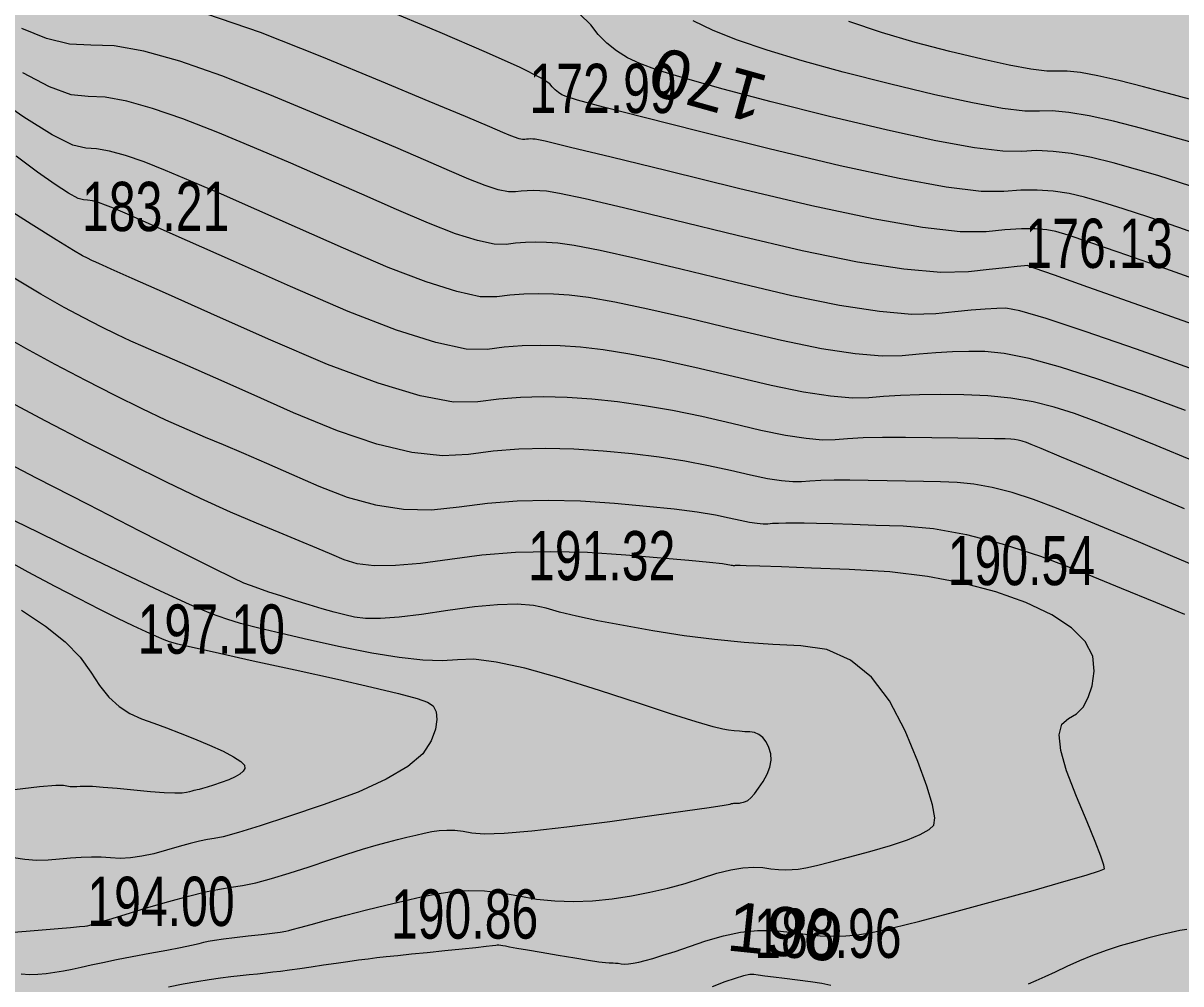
# Model space of a CAD drawing. Header units: metres. Extents: x 431006 to 434411, y 2469261 to 2473208.
# Drawn here: x 432283.6 to 432377.6, y 2470908.4 to 2470986.5 of the extents above; entities that cross this region are included whole.
import ezdxf
from ezdxf.enums import TextEntityAlignment as Align

# ---------------------------------------------------------------- set-up
doc = ezdxf.new("R2010")
doc.units = ezdxf.units.M
doc.header["$MEASUREMENT"] = 0
for name, color, linetype, lineweight in [('CAO DO', 8, 'Continuous', 18), ('MH_DongMuc', 8, 'Continuous', 18), ('MH_DongMuc_Con', 8, 'Continuous', 18), ('thuc vat-ks', 8, 'Continuous', 18)]:
    doc.layers.add(name, color=color, linetype=linetype, lineweight=lineweight)
doc.styles.get("Standard").update_dxf_attribs({"font": 'arial.ttf'})

msp = doc.modelspace()

# ---------------------------------------------------------------- hatches: boundary and pattern name
at = {"layer": 'thuc vat-ks'}
h = msp.add_hatch(dxfattribs=at)
h.set_pattern_fill('217B', color=9, scale=20, style=0, pattern_type=2)
h.set_pattern_definition([(0, (14.8, 7.6), (0, 20), [0, -20]), (0, (14.76, 7.848), (0, 20), [0, -20]), (0, (14.648, 8.07), (0, 20), [0, -20]), (0, (14.47, 8.248), (0, 20), [0, -20]), (0, (14.248, 8.36), (0, 20), [0, -20]), (0, (14, 8.4), (0, 20), [0, -20]), (0, (13.752, 8.36), (0, 20), [0, -20]), (0, (13.53, 8.248), (0, 20), [0, -20]), (0, (13.352, 8.07), (0, 20), [0, -20]), (0, (13.24, 7.848), (0, 20), [0, -20]), (0, (13.2, 7.6), (0, 20), [0, -20]), (0, (13.24, 7.352), (0, 20), [0, -20]), (0, (13.352, 7.13), (0, 20), [0, -20]), (0, (13.53, 6.952), (0, 20), [0, -20]), (0, (13.752, 6.84), (0, 20), [0, -20]), (0, (14, 6.8), (0, 20), [0, -20]), (0, (14.248, 6.84), (0, 20), [0, -20]), (0, (14.47, 6.952), (0, 20), [0, -20]), (0, (14.648, 7.13), (0, 20), [0, -20]), (0, (14.76, 7.352), (0, 20), [0, -20]), (0, (6.76, 15.352), (0, 20), [0, -20]), (0, (6.648, 15.13), (0, 20), [0, -20]), (0, (6.47, 14.952), (0, 20), [0, -20]), (0, (6.248, 14.84), (0, 20), [0, -20]), (0, (6, 14.8), (0, 20), [0, -20]), (0, (5.752, 14.84), (0, 20), [0, -20]), (0, (5.53, 14.952), (0, 20), [0, -20]), (0, (5.352, 15.13), (0, 20), [0, -20]), (0, (5.24, 15.352), (0, 20), [0, -20]), (0, (5.2, 15.6), (0, 20), [0, -20]), (0, (5.24, 15.848), (0, 20), [0, -20]), (0, (5.352, 16.07), (0, 20), [0, -20]), (0, (5.53, 16.248), (0, 20), [0, -20]), (0, (5.752, 16.36), (0, 20), [0, -20]), (0, (6, 16.4), (0, 20), [0, -20]), (0, (6.248, 16.36), (0, 20), [0, -20]), (0, (6.47, 16.248), (0, 20), [0, -20]), (0, (6.648, 16.07), (0, 20), [0, -20]), (0, (6.76, 15.848), (0, 20), [0, -20]), (0, (6.8, 15.6), (0, 20), [0, -20]), (0, (14, 4), (0, 20), [1.086, -18.914]), (0, (6, 12), (0, 20), [1.086, -18.914]), (90, (14, 4), (-20, 1e-15), [2.8, -17.2]), (90, (6, 12), (-20, 1e-15), [2.8, -17.2])])
edge = h.paths.add_edge_path()
edge.add_line((432575.457, 2470747.937), (432578.454, 2470760.209))
edge.add_line((432578.454, 2470760.209), (432590.329, 2470811.174))
edge.add_line((432590.329, 2470811.174), (432595.797, 2470826.052))
edge.add_line((432595.797, 2470826.052), (432582.638, 2470882.147))
edge.add_line((432582.638, 2470882.147), (432561.765, 2470924.616))
edge.add_line((432561.765, 2470924.616), (432540.583, 2470952.503))
edge.add_line((432540.583, 2470952.503), (432512.006, 2470982.444))
edge.add_line((432512.006, 2470982.444), (432503.661, 2470994.945))
edge.add_line((432503.661, 2470994.945), (432507.512, 2471000.395))
edge.add_line((432507.512, 2471000.395), (432535.434, 2470999.113))
edge.add_line((432535.434, 2470999.113), (432583.895, 2470965.456))
edge.add_line((432583.895, 2470965.456), (432610.211, 2470951.352))
edge.add_line((432610.211, 2470951.352), (432623.691, 2470947.826))
edge.add_line((432623.691, 2470947.826), (432634.282, 2470956.801))
edge.add_line((432634.282, 2470956.801), (432632.677, 2470968.341))
edge.add_line((432632.677, 2470968.341), (432599.942, 2470983.727))
edge.add_line((432599.942, 2470983.727), (432557.257, 2471004.241))
edge.add_line((432557.257, 2471004.241), (432524.495, 2471038.647))
edge.add_line((432524.495, 2471038.647), (432470.884, 2471087.745))
edge.add_line((432470.884, 2471087.745), (432456.121, 2471091.912))
edge.add_line((432456.121, 2471091.912), (432424.888, 2471086.787))
edge.add_line((432424.888, 2471086.787), (432396.646, 2471094.801))
edge.add_line((432396.646, 2471094.801), (432381.241, 2471097.365))
edge.add_line((432381.241, 2471097.365), (432364.873, 2471084.864))
edge.add_line((432364.873, 2471084.864), (432348.506, 2471068.517))
edge.add_line((432348.506, 2471068.517), (432326.04, 2471068.517))
edge.add_line((432326.04, 2471068.517), (432292.984, 2471081.338))
edge.add_line((432292.984, 2471081.338), (432248.921, 2471092.891))
edge.add_line((432248.921, 2471092.891), (432225.171, 2471096.097))
edge.add_line((432225.171, 2471096.097), (432214.581, 2471091.289))
edge.add_line((432214.581, 2471091.289), (432213.733, 2471062.473))
edge.add_line((432213.733, 2471062.473), (432205.657, 2470934.702))

# ---------------------------------------------------------------- linework, layer by layer
at = {"layer": 'MH_DongMuc', "color": 9, "lineweight": 0}
for points, elevation in [([(432379.23, 2470972.944), (432377.485, 2470973.518), (432375.713, 2470974.071), (432373.913, 2470974.602), (432372.087, 2470975.112), (432370.318, 2470975.549), (432368.692, 2470975.86), (432367.208, 2470976.045), (432365.867, 2470976.104), (432364.669, 2470976.037), (432363.142, 2470976.048), (432360.816, 2470976.338), (432357.69, 2470976.907), (432353.765, 2470977.756), (432349.04, 2470978.885), (432344.325, 2470980.071), (432340.427, 2470981.092), (432337.346, 2470981.949), (432335.083, 2470982.641), (432333.637, 2470983.168), (432332.649, 2470983.65), (432331.757, 2470984.205), (432330.962, 2470984.834), (432330.263, 2470985.538), (432329.661, 2470986.315), (432328.758, 2470987.215)], 170), ([(432377.964, 2470955.007), (432374.386, 2470956.315), (432370.854, 2470957.549), (432367.817, 2470958.513), (432365.274, 2470959.207), (432363.226, 2470959.631), (432361.673, 2470959.786), (432360.359, 2470959.787), (432359.032, 2470959.753), (432357.69, 2470959.684), (432356.335, 2470959.579), (432354.965, 2470959.439), (432353.319, 2470959.397), (432351.134, 2470959.589), (432348.411, 2470960.014), (432345.148, 2470960.672), (432341.347, 2470961.563), (432337.553, 2470962.481), (432334.312, 2470963.22), (432331.624, 2470963.78), (432329.489, 2470964.161), (432327.907, 2470964.364), (432326.627, 2470964.448), (432325.399, 2470964.476), (432324.223, 2470964.447), (432323.098, 2470964.361), (432322.025, 2470964.218), (432320.689, 2470964.24), (432318.777, 2470964.648), (432316.288, 2470965.441), (432313.223, 2470966.62), (432309.581, 2470968.185), (432305.859, 2470969.844), (432302.554, 2470971.304), (432299.664, 2470972.567), (432297.192, 2470973.631), (432295.135, 2470974.498), (432293.397, 2470975.183), (432291.881, 2470975.706), (432290.587, 2470976.065), (432289.514, 2470976.26), (432288.663, 2470976.292), (432287.609, 2470976.54), (432285.926, 2470977.384), (432283.614, 2470978.822), (432280.674, 2470980.856)], 180), ([(432295.377, 2470908.186), (432296.567, 2470908.421), (432297.667, 2470908.622), (432298.677, 2470908.788), (432299.597, 2470908.919), (432300.427, 2470909.015), (432301.191, 2470909.092), (432301.916, 2470909.168), (432302.6, 2470909.242), (432303.243, 2470909.315), (432303.846, 2470909.386), (432304.478, 2470909.465), (432305.206, 2470909.562), (432306.03, 2470909.677), (432306.952, 2470909.81), (432307.97, 2470909.961), (432308.996, 2470910.112), (432309.943, 2470910.246), (432310.81, 2470910.364), (432311.597, 2470910.466), (432312.304, 2470910.551), (432313.059, 2470910.636), (432313.988, 2470910.736), (432315.093, 2470910.851), (432316.372, 2470910.981), (432317.826, 2470911.127), (432319.224, 2470911.268), (432320.335, 2470911.382), (432321.16, 2470911.469), (432321.698, 2470911.53), (432321.949, 2470911.565), (432322.066, 2470911.579), (432322.203, 2470911.581), (432322.36, 2470911.569), (432322.536, 2470911.544), (432322.731, 2470911.506), (432323.067, 2470911.44), (432323.662, 2470911.332), (432324.518, 2470911.181), (432325.635, 2470910.988), (432327.011, 2470910.753), (432328.382, 2470910.523), (432329.481, 2470910.346), (432330.308, 2470910.223), (432330.863, 2470910.152), (432331.146, 2470910.134), (432331.303, 2470910.138), (432331.479, 2470910.131), (432331.674, 2470910.115), (432331.888, 2470910.088), (432332.122, 2470910.051), (432332.394, 2470910.028), (432332.727, 2470910.042), (432333.119, 2470910.094), (432333.57, 2470910.184), (432334.082, 2470910.311), (432334.712, 2470910.491), (432335.52, 2470910.741), (432336.507, 2470911.059), (432337.672, 2470911.447), (432339.015, 2470911.904), (432340.434, 2470912.326), (432341.826, 2470912.609), (432343.193, 2470912.751), (432344.532, 2470912.755), (432345.846, 2470912.618), (432347.105, 2470912.444), (432348.282, 2470912.335), (432349.378, 2470912.29), (432350.392, 2470912.31), (432351.325, 2470912.395), (432352.481, 2470912.598), (432354.168, 2470912.973), (432356.384, 2470913.52), (432359.131, 2470914.238), (432362.408, 2470915.129), (432365.6, 2470916.015), (432368.095, 2470916.722), (432369.892, 2470917.25), (432370.99, 2470917.598), (432371.391, 2470917.766), (432371.341, 2470918.064), (432371.087, 2470918.801), (432370.629, 2470919.976), (432369.967, 2470921.591), (432369.102, 2470923.644), (432368.302, 2470925.716), (432367.838, 2470927.385), (432367.71, 2470928.652), (432367.917, 2470929.517), (432368.46, 2470929.98), (432369.112, 2470930.343), (432369.648, 2470930.907), (432370.068, 2470931.673), (432370.372, 2470932.641), (432370.559, 2470933.811), (432370.441, 2470935.05), (432369.827, 2470936.227), (432368.717, 2470937.342), (432367.112, 2470938.395), (432365.011, 2470939.385), (432362.558, 2470940.26), (432359.895, 2470940.968), (432357.024, 2470941.509), (432353.943, 2470941.882), (432350.652, 2470942.088), (432347.583, 2470942.198), (432345.164, 2470942.284), (432343.396, 2470942.346), (432342.278, 2470942.384), (432341.811, 2470942.399), (432341.678, 2470942.4), (432341.563, 2470942.399), (432341.467, 2470942.398), (432341.387, 2470942.394), (432341.326, 2470942.389), (432341.264, 2470942.387), (432341.181, 2470942.394), (432341.078, 2470942.411), (432340.954, 2470942.436), (432340.81, 2470942.469), (432340.354, 2470942.531), (432339.296, 2470942.64), (432337.634, 2470942.796), (432335.37, 2470942.999), (432332.503, 2470943.249), (432329.397, 2470943.454), (432326.416, 2470943.521), (432323.561, 2470943.451), (432320.831, 2470943.243), (432318.226, 2470942.897), (432315.848, 2470942.563), (432313.8, 2470942.393), (432312.08, 2470942.386), (432310.69, 2470942.543), (432309.628, 2470942.862), (432308.627, 2470943.302), (432307.414, 2470943.821), (432305.992, 2470944.418), (432304.359, 2470945.094), (432302.516, 2470945.848), (432300.406, 2470946.745), (432297.974, 2470947.848), (432295.218, 2470949.159), (432292.139, 2470950.676), (432288.738, 2470952.4), (432285.4, 2470954.128), (432282.514, 2470955.658)], 190)]:
    msp.add_lwpolyline(points, dxfattribs=dict(at, elevation=elevation))
at = {"layer": 'MH_DongMuc_Con', "color": 9, "lineweight": 0}
for points, elevation in [([(432380.168, 2470968.887), (432377.414, 2470969.857), (432374.997, 2470970.686), (432372.916, 2470971.374), (432371.171, 2470971.921), (432369.763, 2470972.328), (432368.509, 2470972.615), (432367.229, 2470972.803), (432365.921, 2470972.893), (432364.586, 2470972.883), (432363.224, 2470972.775), (432361.361, 2470972.787), (432358.522, 2470973.141), (432354.707, 2470973.836), (432349.917, 2470974.872), (432344.151, 2470976.25), (432338.488, 2470977.658), (432334.007, 2470978.786), (432330.708, 2470979.633), (432328.591, 2470980.201), (432327.656, 2470980.489), (432327.328, 2470980.648), (432327.033, 2470980.833), (432326.769, 2470981.041), (432326.537, 2470981.275), (432326.337, 2470981.533), (432325.643, 2470981.995), (432323.927, 2470982.842), (432321.19, 2470984.073), (432317.431, 2470985.689), (432312.651, 2470987.689)], 172), ([(432379.389, 2470965.427), (432375.599, 2470966.77), (432372.509, 2470967.853), (432370.119, 2470968.677), (432368.429, 2470969.24), (432367.439, 2470969.544), (432366.701, 2470969.681), (432365.766, 2470969.747), (432364.634, 2470969.741), (432363.305, 2470969.662), (432361.78, 2470969.512), (432359.676, 2470969.503), (432356.614, 2470969.849), (432352.592, 2470970.551), (432347.61, 2470971.607), (432341.67, 2470973.019), (432335.873, 2470974.451), (432331.322, 2470975.568), (432328.018, 2470976.37), (432325.961, 2470976.859), (432325.15, 2470977.032), (432324.966, 2470977.044), (432324.789, 2470977.048), (432324.62, 2470977.044), (432324.459, 2470977.032), (432324.304, 2470977.011), (432324.112, 2470977.014), (432323.838, 2470977.073), (432323.48, 2470977.187), (432323.039, 2470977.356), (432322.516, 2470977.581), (432321.477, 2470978.029), (432319.489, 2470978.867), (432316.553, 2470980.095), (432312.668, 2470981.713), (432307.835, 2470983.722), (432302.845, 2470985.691), (432298.492, 2470987.19)], 174), ([(432378.509, 2470976.768), (432376.655, 2470977.283), (432374.41, 2470977.897), (432372.126, 2470978.483), (432370.155, 2470978.916), (432368.495, 2470979.197), (432367.148, 2470979.325), (432366.113, 2470979.3), (432364.923, 2470979.308), (432363.11, 2470979.534), (432360.673, 2470979.978), (432357.613, 2470980.64), (432353.93, 2470981.52), (432350.161, 2470982.484), (432346.846, 2470983.399), (432343.983, 2470984.264), (432341.574, 2470985.08), (432339.618, 2470985.847), (432337.969, 2470986.651)], 168), ([(432378.301, 2470980.283), (432376.572, 2470980.732), (432374.551, 2470981.273), (432372.538, 2470981.796), (432370.832, 2470982.186), (432369.433, 2470982.443), (432368.342, 2470982.569), (432367.558, 2470982.563), (432366.704, 2470982.569), (432365.403, 2470982.731), (432363.656, 2470983.049), (432361.461, 2470983.524), (432358.819, 2470984.155), (432355.998, 2470984.897), (432353.265, 2470985.706), (432350.621, 2470986.58)], 166), ([(432378.609, 2470961.967), (432373.783, 2470963.683), (432370.021, 2470965.021), (432367.322, 2470965.979), (432365.687, 2470966.559), (432365.115, 2470966.759), (432364.892, 2470966.748), (432364.303, 2470966.691), (432363.347, 2470966.589), (432362.024, 2470966.442), (432360.335, 2470966.249), (432358.087, 2470966.195), (432355.085, 2470966.463), (432351.33, 2470967.054), (432346.823, 2470967.966), (432341.562, 2470969.2), (432336.433, 2470970.461), (432332.319, 2470971.452), (432329.22, 2470972.174), (432327.137, 2470972.626), (432326.069, 2470972.809), (432325.52, 2470972.845), (432324.993, 2470972.857), (432324.488, 2470972.845), (432324.005, 2470972.808), (432323.545, 2470972.747), (432322.971, 2470972.756), (432322.151, 2470972.931), (432321.083, 2470973.272), (432319.767, 2470973.778), (432318.204, 2470974.449), (432316.271, 2470975.301), (432313.844, 2470976.346), (432310.924, 2470977.586), (432307.509, 2470979.019), (432303.602, 2470980.647), (432299.696, 2470982.188), (432296.289, 2470983.362), (432293.379, 2470984.169), (432290.968, 2470984.608), (432289.055, 2470984.68), (432287.326, 2470984.755), (432285.465, 2470985.201), (432283.473, 2470986.02)], 176), ([(432379.158, 2470958.126), (432373.98, 2470959.98), (432369.813, 2470961.424), (432366.656, 2470962.458), (432364.509, 2470963.082), (432363.373, 2470963.297), (432362.641, 2470963.286), (432361.708, 2470963.236), (432360.571, 2470963.147), (432359.233, 2470963.018), (432357.693, 2470962.849), (432355.73, 2470962.8), (432353.125, 2470963.028), (432349.877, 2470963.535), (432345.987, 2470964.319), (432341.455, 2470965.381), (432336.993, 2470966.471), (432333.315, 2470967.336), (432330.422, 2470967.977), (432328.313, 2470968.394), (432326.988, 2470968.586), (432326.074, 2470968.647), (432325.196, 2470968.667), (432324.355, 2470968.646), (432323.552, 2470968.584), (432322.785, 2470968.483), (432321.83, 2470968.498), (432320.464, 2470968.79), (432318.686, 2470969.356), (432316.495, 2470970.199), (432313.893, 2470971.317), (432311.065, 2470972.572), (432308.199, 2470973.825), (432305.294, 2470975.076), (432302.35, 2470976.325), (432299.368, 2470977.572), (432296.547, 2470978.686), (432294.085, 2470979.534), (432291.983, 2470980.117), (432290.241, 2470980.434), (432288.859, 2470980.486), (432287.467, 2470980.648), (432285.695, 2470981.292), (432283.544, 2470982.421)], 178), ([(432378.597, 2470950.901), (432375.585, 2470952.144), (432372.974, 2470953.199), (432370.763, 2470954.065), (432368.953, 2470954.743), (432367.305, 2470955.271), (432365.583, 2470955.688), (432363.787, 2470955.994), (432361.917, 2470956.19), (432359.972, 2470956.275), (432358.077, 2470956.288), (432356.356, 2470956.27), (432354.809, 2470956.221), (432353.436, 2470956.141), (432352.237, 2470956.029), (432350.908, 2470955.995), (432349.144, 2470956.15), (432346.944, 2470956.493), (432344.31, 2470957.024), (432341.24, 2470957.744), (432338.113, 2470958.491), (432335.309, 2470959.104), (432332.826, 2470959.583), (432330.665, 2470959.929), (432328.826, 2470960.141), (432327.181, 2470960.249), (432325.603, 2470960.285), (432324.091, 2470960.247), (432322.645, 2470960.137), (432321.265, 2470959.954), (432319.548, 2470959.982), (432317.09, 2470960.506), (432313.891, 2470961.526), (432309.951, 2470963.042), (432305.27, 2470965.053), (432300.653, 2470967.115), (432296.908, 2470968.783), (432294.035, 2470970.057), (432292.033, 2470970.937), (432290.902, 2470971.423), (432290.248, 2470971.681), (432289.678, 2470971.877), (432289.191, 2470972.012), (432288.787, 2470972.086), (432288.467, 2470972.098), (432288.025, 2470972.226), (432287.256, 2470972.645), (432286.16, 2470973.357), (432284.737, 2470974.361), (432282.987, 2470975.658)], 182), ([(432377.883, 2470947.008), (432373.719, 2470948.764), (432370.393, 2470950.166), (432367.906, 2470951.213), (432366.256, 2470951.905), (432365.444, 2470952.243), (432365.063, 2470952.388), (432364.708, 2470952.503), (432364.377, 2470952.588), (432364.072, 2470952.643), (432363.791, 2470952.668), (432363.319, 2470952.68), (432362.442, 2470952.697), (432361.158, 2470952.719), (432359.469, 2470952.745), (432357.373, 2470952.777), (432355.22, 2470952.798), (432353.357, 2470952.792), (432351.784, 2470952.761), (432350.502, 2470952.703), (432349.51, 2470952.619), (432348.497, 2470952.593), (432347.153, 2470952.711), (432345.478, 2470952.973), (432343.471, 2470953.377), (432341.132, 2470953.925), (432338.674, 2470954.501), (432336.306, 2470954.988), (432334.028, 2470955.386), (432331.842, 2470955.696), (432329.745, 2470955.918), (432327.735, 2470956.05), (432325.806, 2470956.094), (432323.958, 2470956.048), (432322.191, 2470955.914), (432320.505, 2470955.69), (432318.508, 2470955.679), (432315.807, 2470956.184), (432312.403, 2470957.204), (432308.295, 2470958.74), (432303.483, 2470960.792), (432298.813, 2470962.879), (432295.13, 2470964.524), (432292.434, 2470965.725), (432290.726, 2470966.482), (432290.005, 2470966.797), (432289.758, 2470966.902), (432289.474, 2470967.031), (432289.152, 2470967.184), (432288.792, 2470967.361), (432288.394, 2470967.562), (432287.652, 2470967.99), (432286.256, 2470968.846), (432284.208, 2470970.13), (432281.507, 2470971.842)], 184), ([(432379.563, 2470942.034), (432376.749, 2470943.218), (432374.135, 2470944.313), (432371.719, 2470945.319), (432369.502, 2470946.237), (432367.484, 2470947.065), (432365.626, 2470947.774), (432363.89, 2470948.337), (432362.276, 2470948.752), (432360.783, 2470949.02), (432359.411, 2470949.141), (432358.074, 2470949.186), (432356.683, 2470949.226), (432355.237, 2470949.261), (432353.739, 2470949.292), (432352.186, 2470949.317), (432350.706, 2470949.332), (432349.426, 2470949.328), (432348.345, 2470949.306), (432347.464, 2470949.267), (432346.782, 2470949.209), (432346.086, 2470949.191), (432345.162, 2470949.272), (432344.011, 2470949.452), (432342.632, 2470949.73), (432341.025, 2470950.107), (432339.234, 2470950.511), (432337.302, 2470950.872), (432335.23, 2470951.19), (432333.018, 2470951.464), (432330.665, 2470951.695), (432328.289, 2470951.852), (432326.009, 2470951.903), (432323.826, 2470951.849), (432321.738, 2470951.69), (432319.745, 2470951.425), (432317.621, 2470951.307), (432315.138, 2470951.587), (432312.295, 2470952.265), (432309.093, 2470953.341), (432305.531, 2470954.815), (432302.084, 2470956.354), (432299.225, 2470957.623), (432296.954, 2470958.623), (432295.27, 2470959.353), (432294.175, 2470959.814), (432293.308, 2470960.183), (432292.307, 2470960.637), (432291.174, 2470961.175), (432289.908, 2470961.799), (432288.509, 2470962.508), (432286.901, 2470963.369), (432285.009, 2470964.45), (432282.831, 2470965.75)], 186), ([(432281.455, 2470961.37), (432283.761, 2470960.054), (432286.151, 2470958.749), (432288.623, 2470957.454), (432291.024, 2470956.238), (432293.196, 2470955.167), (432295.14, 2470954.242), (432296.857, 2470953.464), (432298.346, 2470952.831), (432299.815, 2470952.224), (432301.473, 2470951.521), (432303.32, 2470950.722), (432305.355, 2470949.828), (432307.58, 2470948.839), (432309.891, 2470947.942), (432312.188, 2470947.326), (432314.469, 2470946.99), (432316.735, 2470946.935), (432318.986, 2470947.161), (432321.284, 2470947.466), (432323.693, 2470947.65), (432326.213, 2470947.712), (432328.843, 2470947.653), (432331.584, 2470947.472), (432334.194, 2470947.231), (432336.432, 2470946.993), (432338.299, 2470946.756), (432339.794, 2470946.521), (432340.918, 2470946.288), (432341.793, 2470946.083), (432342.544, 2470945.931), (432343.172, 2470945.833), (432343.675, 2470945.789), (432344.054, 2470945.799), (432344.426, 2470945.83), (432344.906, 2470945.852), (432345.495, 2470945.864), (432346.192, 2470945.866), (432346.998, 2470945.858), (432348.008, 2470945.838), (432349.316, 2470945.804), (432350.923, 2470945.755), (432352.828, 2470945.692), (432355.032, 2470945.615), (432357.494, 2470945.398), (432360.174, 2470944.917), (432363.072, 2470944.171), (432366.189, 2470943.161), (432369.525, 2470941.887), (432372.749, 2470940.568), (432375.533, 2470939.426), (432377.876, 2470938.461)], 188), ([(432283.41, 2470909.235), (432284.079, 2470909.179), (432284.752, 2470909.201), (432285.434, 2470909.272), (432286.127, 2470909.365), (432286.831, 2470909.481), (432287.546, 2470909.62), (432288.272, 2470909.781), (432289.081, 2470909.964), (432290.044, 2470910.168), (432291.16, 2470910.394), (432292.43, 2470910.64), (432293.853, 2470910.908), (432295.229, 2470911.167), (432296.354, 2470911.385), (432297.231, 2470911.562), (432297.858, 2470911.699), (432298.235, 2470911.796), (432298.581, 2470911.878), (432299.114, 2470911.97), (432299.835, 2470912.073), (432300.743, 2470912.186), (432301.838, 2470912.31), (432302.921, 2470912.431), (432303.793, 2470912.534), (432304.452, 2470912.621), (432304.9, 2470912.691), (432305.137, 2470912.744), (432305.427, 2470912.829), (432306.037, 2470912.997), (432306.965, 2470913.248), (432308.213, 2470913.581), (432309.781, 2470913.996), (432311.457, 2470914.431), (432313.034, 2470914.824), (432314.511, 2470915.173), (432315.888, 2470915.48), (432317.165, 2470915.744), (432318.413, 2470915.931), (432319.702, 2470916.007), (432321.033, 2470915.971), (432322.405, 2470915.825), (432323.818, 2470915.567), (432325.269, 2470915.308), (432326.752, 2470915.154), (432328.267, 2470915.107), (432329.815, 2470915.167), (432331.396, 2470915.333), (432332.964, 2470915.575), (432334.475, 2470915.863), (432335.928, 2470916.198), (432337.325, 2470916.579), (432338.663, 2470917.005), (432339.91, 2470917.399), (432341.032, 2470917.682), (432342.027, 2470917.852), (432342.897, 2470917.912), (432343.641, 2470917.859), (432344.301, 2470917.768), (432344.918, 2470917.711), (432345.492, 2470917.687), (432346.024, 2470917.698), (432346.512, 2470917.742), (432347.118, 2470917.849), (432348.002, 2470918.045), (432349.164, 2470918.332), (432350.603, 2470918.708), (432352.32, 2470919.175), (432354.013, 2470919.67), (432355.38, 2470920.131), (432356.421, 2470920.559), (432357.136, 2470920.953), (432357.525, 2470921.313), (432357.613, 2470921.894), (432357.424, 2470922.95), (432356.959, 2470924.481), (432356.217, 2470926.487), (432355.198, 2470928.969), (432353.933, 2470931.421), (432352.453, 2470933.339), (432350.757, 2470934.723), (432348.846, 2470935.573), (432346.72, 2470935.889), (432344.452, 2470935.977), (432342.118, 2470936.142), (432339.716, 2470936.383), (432337.248, 2470936.702), (432334.714, 2470937.097), (432332.312, 2470937.517), (432330.245, 2470937.91), (432328.513, 2470938.276), (432327.114, 2470938.615), (432326.049, 2470938.928), (432325.012, 2470939.16), (432323.696, 2470939.257), (432322.099, 2470939.219), (432320.224, 2470939.047), (432318.069, 2470938.74), (432315.929, 2470938.419), (432314.101, 2470938.205), (432312.584, 2470938.098), (432311.378, 2470938.098), (432310.483, 2470938.205), (432309.697, 2470938.388), (432308.819, 2470938.615), (432307.848, 2470938.886), (432306.785, 2470939.202), (432305.629, 2470939.563), (432304.502, 2470939.926), (432303.527, 2470940.248), (432302.701, 2470940.531), (432302.027, 2470940.773), (432301.503, 2470940.976), (432300.639, 2470941.377), (432298.941, 2470942.214), (432296.411, 2470943.488), (432293.048, 2470945.199), (432288.852, 2470947.345), (432284.649, 2470949.507), (432281.266, 2470951.262)], 192), ([(432282.778, 2470912.617), (432283.806, 2470912.695), (432285.106, 2470912.805), (432286.4, 2470912.92), (432287.411, 2470913.009), (432288.137, 2470913.074), (432288.58, 2470913.114), (432288.739, 2470913.128), (432288.754, 2470913.13), (432288.766, 2470913.132), (432288.775, 2470913.133), (432288.781, 2470913.133), (432288.784, 2470913.133), (432288.977, 2470913.191), (432289.554, 2470913.366), (432290.515, 2470913.656), (432291.86, 2470914.063), (432293.589, 2470914.586), (432295.4, 2470915.119), (432296.993, 2470915.552), (432298.366, 2470915.888), (432299.521, 2470916.125), (432300.457, 2470916.264), (432301.372, 2470916.403), (432302.462, 2470916.639), (432303.728, 2470916.973), (432305.17, 2470917.405), (432306.787, 2470917.934), (432308.406, 2470918.476), (432309.852, 2470918.948), (432311.125, 2470919.348), (432312.226, 2470919.677), (432313.154, 2470919.935), (432313.971, 2470920.147), (432314.739, 2470920.338), (432315.459, 2470920.509), (432316.13, 2470920.658), (432316.752, 2470920.787), (432317.36, 2470920.878), (432317.989, 2470920.915), (432318.637, 2470920.898), (432319.306, 2470920.826), (432319.994, 2470920.701), (432321.002, 2470920.615), (432322.628, 2470920.665), (432324.871, 2470920.848), (432327.732, 2470921.167), (432331.211, 2470921.619), (432334.631, 2470922.091), (432337.319, 2470922.468), (432339.273, 2470922.748), (432340.493, 2470922.933), (432340.98, 2470923.022), (432341.094, 2470923.058), (432341.197, 2470923.084), (432341.289, 2470923.1), (432341.368, 2470923.105), (432341.437, 2470923.101), (432341.497, 2470923.092), (432341.554, 2470923.087), (432341.606, 2470923.085), (432341.655, 2470923.086), (432341.7, 2470923.09), (432341.756, 2470923.1), (432341.837, 2470923.118), (432341.943, 2470923.144), (432342.075, 2470923.179), (432342.233, 2470923.221), (432342.426, 2470923.324), (432342.665, 2470923.54), (432342.951, 2470923.868), (432343.282, 2470924.308), (432343.66, 2470924.86), (432343.999, 2470925.457), (432344.216, 2470926.032), (432344.311, 2470926.585), (432344.283, 2470927.115), (432344.133, 2470927.623), (432343.902, 2470928.071), (432343.632, 2470928.421), (432343.322, 2470928.674), (432342.973, 2470928.829), (432342.584, 2470928.887), (432342.17, 2470928.903), (432341.744, 2470928.933), (432341.305, 2470928.977), (432340.854, 2470929.035), (432340.391, 2470929.108), (432339.616, 2470929.297), (432338.227, 2470929.705), (432336.226, 2470930.334), (432333.612, 2470931.182), (432330.385, 2470932.249), (432327.097, 2470933.291), (432324.3, 2470934.063), (432321.994, 2470934.563), (432320.178, 2470934.793), (432318.852, 2470934.753), (432317.606, 2470934.653), (432316.028, 2470934.709), (432314.117, 2470934.918), (432311.875, 2470935.281), (432309.3, 2470935.799), (432306.739, 2470936.364), (432304.539, 2470936.87), (432302.698, 2470937.317), (432301.219, 2470937.704), (432300.099, 2470938.033), (432298.876, 2470938.486), (432297.083, 2470939.248), (432294.721, 2470940.317), (432291.79, 2470941.695), (432288.29, 2470943.381), (432284.818, 2470945.073), (432281.972, 2470946.468)], 194), ([(432281.53, 2470943.205), (432283.953, 2470941.898), (432286.136, 2470940.737), (432288.079, 2470939.721), (432289.781, 2470938.85), (432291.243, 2470938.125), (432292.483, 2470937.528), (432293.522, 2470937.039), (432294.359, 2470936.66), (432294.995, 2470936.391), (432295.428, 2470936.23), (432296.104, 2470936.053), (432297.465, 2470935.734), (432299.511, 2470935.273), (432302.243, 2470934.67), (432305.661, 2470933.926), (432309.099, 2470933.168), (432311.894, 2470932.528), (432314.046, 2470932.006), (432315.554, 2470931.6), (432316.419, 2470931.311), (432316.865, 2470931.001), (432317.118, 2470930.53), (432317.177, 2470929.898), (432317.043, 2470929.106), (432316.715, 2470928.153), (432316.024, 2470927.118), (432314.801, 2470926.081), (432313.047, 2470925.042), (432310.762, 2470924.001), (432307.945, 2470922.957), (432305.124, 2470922.012), (432302.826, 2470921.265), (432301.052, 2470920.717), (432299.802, 2470920.369), (432299.076, 2470920.219), (432298.55, 2470920.141), (432297.901, 2470920.007), (432297.129, 2470919.819), (432296.235, 2470919.575), (432295.217, 2470919.276), (432294.171, 2470918.989), (432293.194, 2470918.783), (432292.284, 2470918.657), (432291.442, 2470918.611), (432290.668, 2470918.645), (432289.909, 2470918.701), (432289.115, 2470918.718), (432288.283, 2470918.697), (432287.415, 2470918.638), (432286.511, 2470918.541), (432285.586, 2470918.46), (432284.654, 2470918.451), (432283.717, 2470918.513), (432282.774, 2470918.647)], 196), ([(432283.422, 2470938.785), (432285.388, 2470937.472), (432286.984, 2470936.195), (432288.21, 2470934.954), (432289.068, 2470933.749), (432289.77, 2470932.647), (432290.531, 2470931.716), (432291.352, 2470930.956), (432292.232, 2470930.368), (432293.172, 2470929.951), (432294.168, 2470929.6), (432295.22, 2470929.21), (432296.327, 2470928.781), (432297.488, 2470928.313), (432298.705, 2470927.806), (432299.815, 2470927.309), (432300.657, 2470926.873), (432301.233, 2470926.495), (432301.54, 2470926.178), (432301.58, 2470925.921), (432301.428, 2470925.693), (432301.159, 2470925.464), (432300.773, 2470925.235), (432300.269, 2470925.006), (432299.649, 2470924.776), (432299.027, 2470924.568), (432298.521, 2470924.403), (432298.13, 2470924.283), (432297.855, 2470924.206), (432297.695, 2470924.173), (432297.579, 2470924.156), (432297.436, 2470924.126), (432297.266, 2470924.085), (432297.069, 2470924.031), (432296.845, 2470923.965), (432296.483, 2470923.915), (432295.873, 2470923.91), (432295.014, 2470923.948), (432293.907, 2470924.031), (432292.552, 2470924.157), (432291.194, 2470924.288), (432290.079, 2470924.382), (432289.208, 2470924.44), (432288.579, 2470924.461), (432288.193, 2470924.446), (432287.929, 2470924.423), (432287.662, 2470924.42), (432287.394, 2470924.438), (432287.124, 2470924.476), (432286.852, 2470924.535), (432286.227, 2470924.541), (432284.897, 2470924.423), (432282.863, 2470924.179)], 198), ([(432378.081, 2470912.846), (432377.518, 2470912.751), (432376.813, 2470912.604), (432375.966, 2470912.404), (432374.978, 2470912.152), (432373.847, 2470911.847), (432372.666, 2470911.501), (432371.523, 2470911.127), (432370.42, 2470910.722), (432369.356, 2470910.289), (432368.332, 2470909.827), (432367.382, 2470909.38), (432366.543, 2470908.993), (432365.815, 2470908.665), (432365.198, 2470908.397)], 188), ([(432349.162, 2470908.299), (432348.419, 2470908.446), (432347.514, 2470908.589), (432346.446, 2470908.726), (432345.386, 2470908.853), (432344.503, 2470908.96), (432343.798, 2470909.05), (432343.27, 2470909.121), (432342.92, 2470909.173), (432342.575, 2470909.169), (432342.064, 2470909.067), (432341.386, 2470908.869), (432340.543, 2470908.575), (432339.532, 2470908.183)], 188)]:
    msp.add_lwpolyline(points, dxfattribs=dict(at, elevation=elevation))

# ---------------------------------------------------------------- texts
at = {"layer": 'CAO DO', "color": 9, "lineweight": 0, "width": 0.7}
for s, p in [('172.99', (432324.687, 2470979.158, 172.993)), ('183.21', (432288.349, 2470969.569, 183.206)), ('176.13', (432364.961, 2470966.574, 176.133)), ('191.32', (432324.573, 2470941.202, 191.319)), ('190.54', (432358.661, 2470940.807, 190.539)), ('197.10', (432292.864, 2470935.24, 197.098)), ('194.00', (432288.781, 2470913.125, 193.997)), ('190.86', (432313.438, 2470912.094, 190.863)), ('188.96', (432342.938, 2470910.531, 188.958))]:
    msp.add_text(s, height=4, dxfattribs=at).set_placement(p)
at = {"layer": 'MH_DongMuc', "color": 9, "lineweight": 0}
for s, rotation, p in [('170', 164.46114, (432339.228, 2470981.426, 170)), ('190', 354.06541, (432345.446, 2470912.66, 190))]:
    msp.add_text(s, height=4, rotation=rotation, dxfattribs=at).set_placement(p, align=Align.MIDDLE)

doc.saveas('drawing.dxf')
